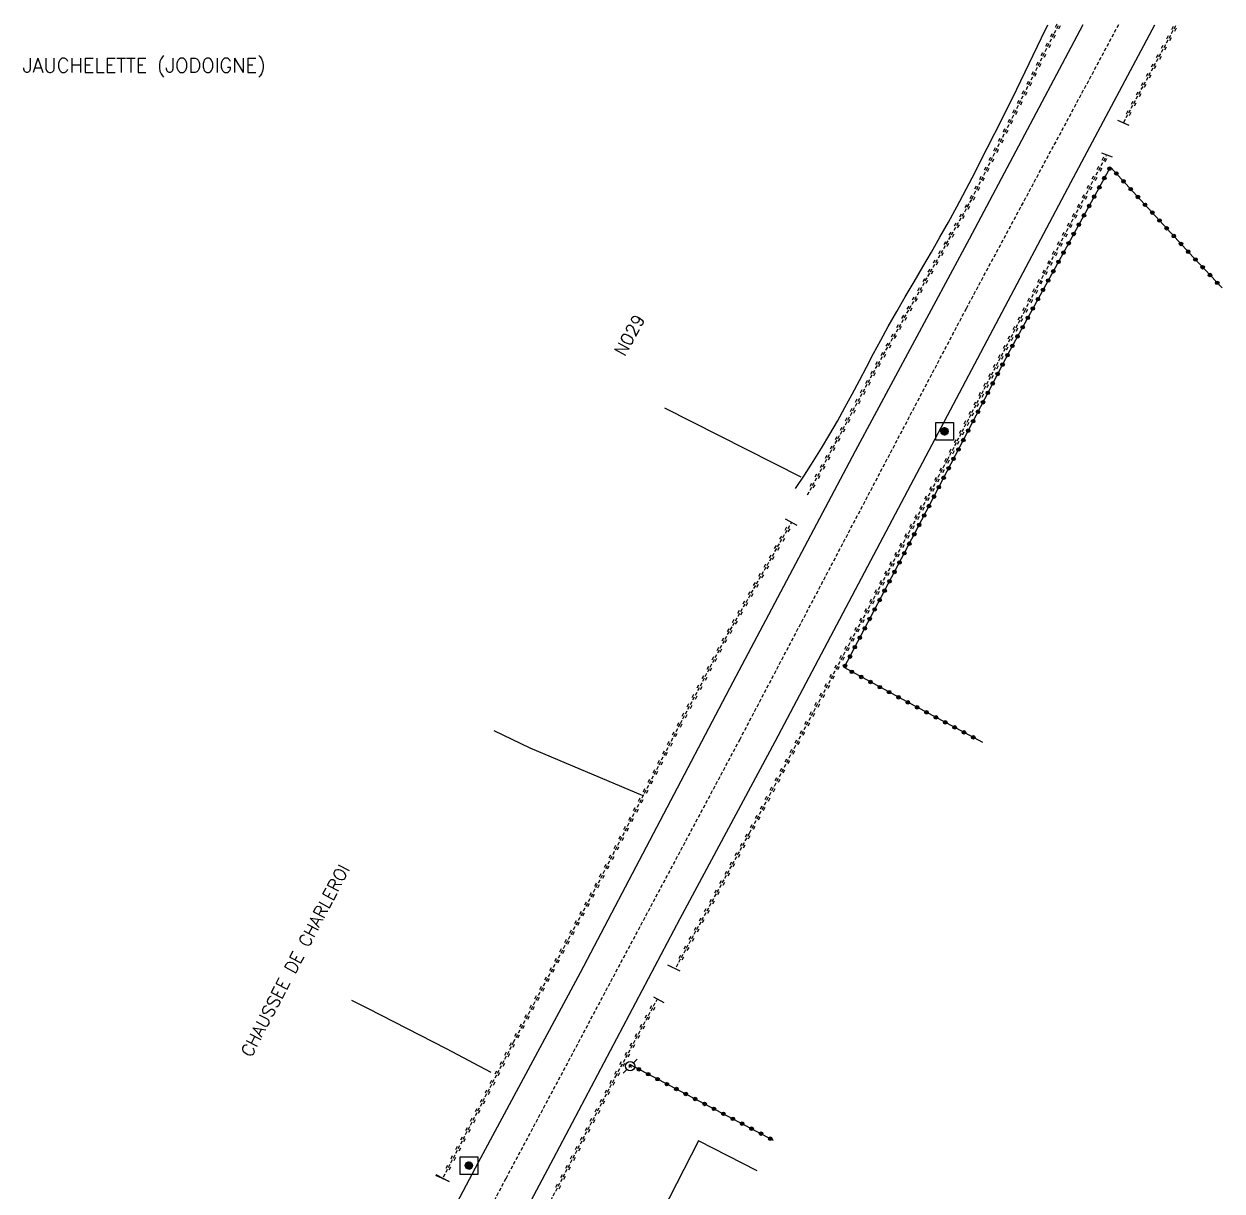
# Model space of a CAD drawing. Header units: millimetres. Extents: x 182998 to 184000, y 151998 to 153001.
# Drawn here: x 183006.9 to 183176.1, y 152835.4 to 153000.1 of the extents above; entities that cross this region are included whole.
import ezdxf
from ezdxf.enums import TextEntityAlignment as Align

# ---------------------------------------------------------------- set-up
doc = ezdxf.new("R2010")
doc.units = ezdxf.units.MM
doc.linetypes.add('DASHED', pattern=[0.75, 0.5, -0.25])
doc.layers.get('0').update_dxf_attribs({"linetype": 'CONTINUOUS'})
for name, color, linetype in [('W0001', 6, 'DASHED'), ('W0008', 7, 'CONTINUOUS'), ('W0101', 7, 'CONTINUOUS'), ('W0120', 7, 'CONTINUOUS'), ('W0220', 5, 'DASHED'), ('W0323', 7, 'CONTINUOUS'), ('W0330', 7, 'CONTINUOUS'), ('W0473', 7, 'CONTINUOUS'), ('W0800', 7, 'CONTINUOUS'), ('W0980', 7, 'CONTINUOUS'), ('W0989', 7, 'CONTINUOUS'), ('W0990', 7, 'CONTINUOUS')]:
    doc.layers.add(name, color=color, linetype=linetype)
doc.styles.get("Standard").update_dxf_attribs({"font": 'romans.shx', "width": 0.85})

# ---------------------------------------------------------------- blocks, each defined once
blk = doc.blocks.new('BOUNDARY')
for p, q in [((-5, 1), (-1, 5)), ((-5, 0), (0, 5)), ((-5, -1), (1, 5)), ((-4, 3), (-3, 4)), ((-4, -1), (1, 4)), ((-4, -2), (2, 4)), ((-4, -3), (3, 4)), ((-3, -3), (3, 3)), ((-3, -4), (4, 3)), ((-2, -4), (4, 2)), ((-1, -4), (4, 1)), ((-1, -5), (5, 1)), ((0, -5), (5, 0)), ((1, -5), (2, -4)), ((2, -4), (4, -2)), ((3, -4), (4, -3)), ((4, -2), (5, -1))]:
    blk.add_line(p, q)
blk.add_lwpolyline([(-12, 12), (12, 12), (12, -12), (-12, -12), (-12, 12)])
blk.add_circle((0, 0), 5)
blk = doc.blocks.new('T941')
at = {"color": 7, "linetype": 'Continuous', "xscale": 0.104167, "yscale": 0.104167}
blk.add_blockref('BOUNDARY', (0, 0), dxfattribs=at)
blk = doc.blocks.new('T473')
for p, q in [((-0.166667, 0.166667), (0.166667, -0.166667)), ((-0.166667, -0.166667), (0.166667, 0.166667)), ((0.500001, 0.500001), (1.000002, 1.000002)), ((-1.000002, -1.000002), (-0.500001, -0.500001))]:
    blk.add_line(p, q)
blk.add_ellipse((0, 0), major_axis=(0.471405, 0.471405), ratio=1, start_param=5.4977871438, end_param=11.780972451)
blk = doc.blocks.new('t323o')
at = {"color": 0, "linetype": 'Continuous'}
for radius in [0.25, 0.15]:
    blk.add_circle((0, 0), radius, dxfattribs=at)
blk = doc.blocks.new('t220o')
at = {"color": 0, "linetype": 'Continuous'}
for p, q in [((-0.25, 0.25), (0.25, 0.25)), ((-0.25, -0.25), (0.25, -0.25))]:
    blk.add_line(p, q, dxfattribs=at)

msp = doc.modelspace()

# ---------------------------------------------------------------- linework, layer by layer
at = {"layer": 'W0001'}
msp.add_lwpolyline([(183161.48, 153000), (183139.95, 152959.91), (183108, 152899.14), (183074.95, 152837.13), (183039.61, 152770.28), (183022.58, 152738.42)], dxfattribs=at)
at = {"layer": 'W0008'}
for points in [[(183156.46, 153000), (183155.19, 152997.58), (183140.4, 152969.76), (183124.29, 152939.81), (183107.03, 152907.2), (183085.45, 152866.22), (183071.08, 152839.45), (183049.18, 152798.1), (183034.76, 152771.07), (183023.37, 152749.36), (183017.92, 152739.3)], [(183030.4, 152743.36), (183044.74, 152770.39), (183051.08, 152782.36), (183068.26, 152814.68), (183081.69, 152840), (183099.58, 152873.88), (183112.98, 152898.85), (183129.98, 152930.99), (183143.79, 152957.02), (183154.74, 152977.73), (183166.59, 153000)]]:
    msp.add_lwpolyline(points, dxfattribs=at)
at = {"layer": 'W0101'}
for points in [[(183102.18, 152842.47), (183095.96, 152830.34), (183104.1, 152826.17)], [(183110.46, 152838.23), (183102.18, 152842.47)]]:
    msp.add_lwpolyline(points, dxfattribs=at)
at = {"layer": 'W0120'}
for points in [[(183161.35, 152986.55), (183162.92, 152985.81)], [(183160.61, 152981.29), (183159.13, 152981.86)], [(183114.4, 152930.25), (183116.05, 152929.36)], [(183099.58, 152866.45), (183097.87, 152867.3)], [(183095.82, 152862.82), (183097.27, 152862.03)], [(183065.08, 152837.74), (183066.95, 152836.74)], [(183066.95, 152836.74), (183065.08, 152837.61)]]:
    msp.add_lwpolyline(points, dxfattribs=at)
at = {"layer": 'W0220'}
for points in [[(183117.58, 152933.65), (183127.53, 152952.1), (183140.79, 152975.42), (183152.42, 152998.81), (183153.05, 153000)], [(183162.21, 152986.23), (183169.64, 153000)], [(183099.05, 152867.06), (183109.4, 152885.93), (183118.45, 152903.09), (183125.11, 152915.64), (183137.34, 152938.6), (183148.21, 152959.55), (183159.79, 152981.55)], [(183066.18, 152837.4), (183076.08, 152856.4), (183088.05, 152878.9), (183099.63, 152901.4), (183105.92, 152913.27), (183115.34, 152929.8)], [(183080.29, 152832.08), (183090.5, 152851.61), (183096.34, 152862.45)]]:
    msp.add_lwpolyline(points, dxfattribs=at)
at = {"layer": 'W0323'}
for points in [[(183142.32, 152898.72), (183132.14, 152904.14), (183122.74, 152909.28), (183133.71, 152930.12), (183146.16, 152954.07), (183160.35, 152979.92), (183172.06, 152967.15), (183176.1, 152962.86)], [(183092.42, 152853.29), (183111.14, 152843.43), (183112.74, 152842.56)]]:
    msp.add_lwpolyline(points, dxfattribs=at)
at = {"layer": 'W0330'}
for points in [[(183115.87, 152934.57), (183117.13, 152936.44), (183118.35, 152938.34), (183119.55, 152940.26), (183120.71, 152942.2), (183121.79, 152944.07), (183122.84, 152945.96), (183123.87, 152947.86), (183124.89, 152949.77), (183125.9, 152951.68), (183126.91, 152953.59), (183127.93, 152955.49), (183128.97, 152957.39), (183130.17, 152959.51), (183131.38, 152961.61), (183132.61, 152963.72), (183133.83, 152965.82), (183135.06, 152967.92), (183136.27, 152970.03), (183137.46, 152972.15), (183138.63, 152974.28), (183140.82, 152978.41), (183142.95, 152982.56), (183145.04, 152986.73), (183147.11, 152990.92), (183148.88, 152994.54), (183150.63, 152998.16), (183151.5, 153000)], [(183116.66, 152936.15), (183097.43, 152945.87)], [(183094.37, 152891.17), (183078.39, 152897.9), (183073.34, 152900.36)], [(183053.2, 152862.34), (183055.45, 152861.21), (183066.55, 152855.5), (183072.87, 152852.16)]]:
    msp.add_lwpolyline(points, dxfattribs=at)

# ---------------------------------------------------------------- block references
at = {"layer": 'W0220'}
for p, rotation in [((183152.24, 152998.44), 63.56694374970036), ((183152.93, 152999.77), 62.0886351224732), ((183169.33, 152999.44), 61.66870848621144), ((183151.57, 152997.1), 63.56694374970036), ((183167.91, 152996.8), 61.66870848621144), ((183168.62, 152998.12), 61.66870848621144), ((183150.9, 152995.75), 63.56694374970036), ((183167.2, 152995.48), 61.66870848621144), ((183150.23, 152994.41), 63.56694374970036), ((183166.48, 152994.16), 61.66870848621144), ((183148.9, 152991.72), 63.56694374970036), ((183149.57, 152993.07), 63.56694374970036), ((183165.77, 152992.83), 61.66870848621144), ((183148.23, 152990.38), 63.56694374970036), ((183164.35, 152990.19), 61.66870848621144), ((183165.06, 152991.51), 61.66870848621144), ((183147.56, 152989.04), 63.56694374970036), ((183163.64, 152988.87), 61.66870848621144), ((183146.89, 152987.69), 63.56694374970036), ((183162.93, 152987.55), 61.66870848621144), ((183145.56, 152985.01), 63.56694374970036), ((183146.23, 152986.35), 63.56694374970036), ((183144.89, 152983.66), 63.56694374970036), ((183144.22, 152982.32), 63.56694374970036), ((183143.56, 152980.98), 63.56694374970036), ((183159.51, 152981.01), 62.24441125864168), ((183142.22, 152978.29), 63.56694374970036), ((183142.89, 152979.63), 63.56694374970036), ((183158.11, 152978.36), 62.24441125864168), ((183158.81, 152979.68), 62.24441125864168), ((183141.55, 152976.95), 63.56694374970036), ((183157.41, 152977.03), 62.24441125864168), ((183140.89, 152975.6), 63.56694374970036), ((183156.72, 152975.7), 62.24441125864168), ((183140.15, 152974.3), 60.36962364166868), ((183155.32, 152973.05), 62.24441125864168), ((183156.02, 152974.37), 62.24441125864168), ((183138.67, 152971.69), 60.36962364166868), ((183139.41, 152972.99), 60.36962364166868), ((183154.62, 152971.72), 62.24441125864168), ((183137.93, 152970.38), 60.36962364166868), ((183153.92, 152970.39), 62.24441125864168), ((183137.19, 152969.08), 60.36962364166868), ((183153.22, 152969.07), 62.24441125864168), ((183135.7, 152966.47), 60.36962364166868), ((183136.45, 152967.78), 60.36962364166868), ((183151.83, 152966.41), 62.24441125864168), ((183152.52, 152967.74), 62.24441125864168), ((183134.96, 152965.17), 60.36962364166868), ((183151.13, 152965.08), 62.24441125864168), ((183134.22, 152963.86), 60.36962364166868), ((183150.43, 152963.76), 62.24441125864168), ((183132.74, 152961.26), 60.36962364166868), ((183133.48, 152962.56), 60.36962364166868), ((183149.73, 152962.43), 62.24441125864168), ((183132, 152959.95), 60.36962364166868), ((183148.33, 152959.77), 62.24441125864168), ((183149.03, 152961.1), 62.24441125864168), ((183131.25, 152958.65), 60.36962364166868), ((183147.64, 152958.44), 62.58067229957296), ((183130.51, 152957.35), 60.36962364166868), ((183146.95, 152957.11), 62.58067229957296), ((183129.03, 152954.74), 60.36962364166868), ((183129.77, 152956.04), 60.36962364166868), ((183145.57, 152954.45), 62.58067229957296), ((183146.26, 152955.78), 62.58067229957296), ((183128.29, 152953.43), 60.36962364166868), ((183144.88, 152953.12), 62.58067229957296), ((183127.55, 152952.13), 60.36962364166868), ((183144.19, 152951.78), 62.58067229957296), ((183126.12, 152949.49), 61.6680899591659), ((183126.83, 152950.81), 61.6680899591659), ((183143.5, 152950.45), 62.58067229957296), ((183125.41, 152948.17), 61.6680899591659), ((183142.12, 152947.79), 62.58067229957296), ((183142.81, 152949.12), 62.58067229957296), ((183124.7, 152946.85), 61.6680899591659), ((183141.42, 152946.46), 62.58067229957296), ((183123.99, 152945.53), 61.6680899591659), ((183140.73, 152945.13), 62.58067229957296), ((183122.56, 152942.89), 61.6680899591659), ((183123.27, 152944.21), 61.6680899591659), ((183140.04, 152943.8), 62.58067229957296), ((183121.85, 152941.57), 61.6680899591659), ((183138.66, 152941.13), 62.58067229957296), ((183139.35, 152942.46), 62.58067229957296), ((183121.14, 152940.25), 61.6680899591659), ((183137.97, 152939.8), 62.58067229957296), ((183119.72, 152937.61), 61.6680899591659), ((183120.43, 152938.93), 61.6680899591659), ((183137.28, 152938.47), 61.93387533315828), ((183119, 152936.29), 61.6680899591659), ((183136.57, 152937.15), 61.93387533315828), ((183118.29, 152934.97), 61.6680899591659), ((183135.16, 152934.5), 61.93387533315828), ((183135.87, 152935.82), 61.93387533315828), ((183134.46, 152933.18), 61.93387533315828), ((183133.75, 152931.85), 61.93387533315828), ((183132.34, 152929.21), 61.93387533315828), ((183133.04, 152930.53), 61.93387533315828), ((183114.02, 152927.47), 60.31705605894869), ((183114.76, 152928.78), 60.31705605894869), ((183131.63, 152927.88), 61.93387533315828), ((183113.27, 152926.17), 60.31705605894869), ((183130.93, 152926.56), 61.93387533315828), ((183112.53, 152924.87), 60.31705605894869), ((183130.22, 152925.23), 61.93387533315828), ((183111.79, 152923.56), 60.31705605894869), ((183128.81, 152922.59), 61.93387533315828), ((183129.52, 152923.91), 61.93387533315828), ((183110.3, 152920.96), 60.31705605894869), ((183111.04, 152922.26), 60.31705605894869), ((183128.1, 152921.26), 61.93387533315828), ((183109.56, 152919.66), 60.31705605894869), ((183127.4, 152919.94), 61.93387533315828), ((183108.82, 152918.35), 60.31705605894869), ((183125.99, 152917.29), 61.93387533315828), ((183126.69, 152918.62), 61.93387533315828), ((183107.33, 152915.75), 60.31705605894869), ((183108.07, 152917.05), 60.31705605894869), ((183125.28, 152915.97), 61.93387533315828), ((183106.59, 152914.44), 60.31705605894869), ((183124.58, 152914.64), 62.06155053334856), ((183105.85, 152913.14), 62.0823397187658), ((183123.87, 152913.32), 62.06155053334856), ((183104.44, 152910.49), 62.0823397187658), ((183105.15, 152911.81), 62.0823397187658), ((183122.47, 152910.67), 62.06155053334856), ((183123.17, 152911.99), 62.06155053334856), ((183103.74, 152909.16), 62.0823397187658), ((183121.77, 152909.34), 62.06155053334856), ((183103.04, 152907.84), 62.0823397187658), ((183121.06, 152908.02), 62.06155053334856), ((183102.34, 152906.51), 62.0823397187658), ((183120.36, 152906.69), 62.06155053334856), ((183100.93, 152903.86), 62.0823397187658), ((183101.63, 152905.18), 62.0823397187658), ((183118.96, 152904.04), 62.06155053334856), ((183119.66, 152905.37), 62.06155053334856), ((183100.23, 152902.53), 62.0823397187658), ((183118.25, 152902.72), 62.18649175226187), ((183099.53, 152901.21), 62.77170175731046), ((183117.55, 152901.39), 62.18649175226187), ((183098.84, 152899.87), 62.77170175731046), ((183116.15, 152898.74), 62.18649175226187), ((183116.85, 152900.06), 62.18649175226187), ((183097.47, 152897.21), 62.77170175731046), ((183098.16, 152898.54), 62.77170175731046), ((183115.45, 152897.41), 62.18649175226187), ((183096.79, 152895.87), 62.77170175731046), ((183114.75, 152896.08), 62.18649175226187), ((183096.1, 152894.54), 62.77170175731046), ((183114.05, 152894.76), 62.18649175226187), ((183094.73, 152891.87), 62.77170175731046), ((183095.41, 152893.2), 62.77170175731046), ((183112.65, 152892.1), 62.18649175226187), ((183113.35, 152893.43), 62.18649175226187), ((183094.04, 152890.54), 62.77170175731046), ((183111.95, 152890.78), 62.18649175226187), ((183093.35, 152889.2), 62.77170175731046), ((183111.25, 152889.45), 62.18649175226187), ((183092.67, 152887.87), 62.77170175731046), ((183109.85, 152886.8), 62.18649175226187), ((183110.55, 152888.12), 62.18649175226187), ((183091.29, 152885.2), 62.77170175731046), ((183091.98, 152886.54), 62.77170175731046), ((183109.15, 152885.47), 61.27504879702628), ((183090.61, 152883.87), 62.77170175731046), ((183108.43, 152884.16), 61.27504879702628), ((183089.92, 152882.53), 62.77170175731046), ((183107.71, 152882.84), 61.27504879702628), ((183089.24, 152881.2), 62.77170175731046), ((183106.26, 152880.21), 61.27504879702628), ((183106.98, 152881.53), 61.27504879702628), ((183087.86, 152878.54), 61.9826630375502), ((183088.55, 152879.87), 62.77170175731046), ((183105.54, 152878.9), 61.27504879702628), ((183087.15, 152877.21), 61.9826630375502), ((183104.82, 152877.58), 61.27504879702628), ((183086.45, 152875.89), 61.9826630375502), ((183103.38, 152874.95), 61.27504879702628), ((183104.1, 152876.27), 61.27504879702628), ((183085.74, 152874.56), 61.9826630375502), ((183102.66, 152873.64), 61.27504879702628), ((183084.34, 152871.91), 61.9826630375502), ((183085.04, 152873.24), 61.9826630375502), ((183101.94, 152872.32), 61.27504879702628), ((183083.63, 152870.59), 61.9826630375502), ((183101.22, 152871), 61.27504879702628), ((183082.93, 152869.27), 61.9826630375502), ((183099.78, 152868.37), 61.27504879702628), ((183100.5, 152869.69), 61.27504879702628), ((183081.52, 152866.62), 61.9826630375502), ((183082.22, 152867.94), 61.9826630375502), ((183080.81, 152865.29), 61.9826630375502), ((183080.11, 152863.97), 61.9826630375502), ((183079.4, 152862.64), 61.9826630375502), ((183077.99, 152860), 61.9826630375502), ((183078.7, 152861.32), 61.9826630375502), ((183094.99, 152859.94), 61.68561290954402), ((183095.7, 152861.26), 61.68561290954402), ((183077.29, 152858.67), 61.9826630375502), ((183094.28, 152858.62), 61.68561290954402), ((183076.58, 152857.35), 61.9826630375502), ((183093.57, 152857.3), 61.68561290954402), ((183075.19, 152854.69), 62.49355140463524), ((183075.88, 152856.02), 62.49355140463524), ((183092.14, 152854.66), 61.68561290954402), ((183092.86, 152855.98), 61.68561290954402), ((183074.5, 152853.36), 62.49355140463524), ((183091.43, 152853.34), 61.68561290954402), ((183073.8, 152852.03), 62.49355140463524), ((183090.72, 152852.02), 61.68561290954402), ((183073.11, 152850.7), 62.49355140463524), ((183090.02, 152850.69), 62.39738638052815), ((183071.73, 152848.04), 62.49355140463524), ((183072.42, 152849.37), 62.49355140463524), ((183088.63, 152848.03), 62.39738638052815), ((183089.33, 152849.36), 62.39738638052815), ((183071.03, 152846.71), 62.49355140463524), ((183087.94, 152846.7), 62.39738638052815), ((183070.34, 152845.38), 62.49355140463524), ((183087.24, 152845.37), 62.39738638052815), ((183069.65, 152844.05), 62.49355140463524), ((183086.55, 152844.04), 62.39738638052815), ((183068.26, 152841.39), 62.49355140463524), ((183068.96, 152842.72), 62.49355140463524), ((183085.16, 152841.39), 62.39738638052815), ((183085.85, 152842.71), 62.39738638052815), ((183067.57, 152840.06), 62.49355140463524), ((183084.46, 152840.06), 62.39738638052815), ((183066.88, 152838.73), 62.49355140463524), ((183083.77, 152838.73), 62.39738638052815), ((183082.38, 152836.07), 62.39738638052815), ((183083.07, 152837.4), 62.39738638052815)]:
    msp.add_blockref('t220o', p, dxfattribs=dict(at, rotation=rotation))
at = {"layer": 'W0323'}
for p, rotation in [((183159.49, 152978.36), 61.24145646275692), ((183160.21, 152979.68), 61.24145646275692), ((183161.18, 152979.01), 312.5401369395852), ((183158.77, 152977.05), 61.24145646275692), ((183162.19, 152977.91), 312.5401369395852), ((183163.2, 152976.8), 312.5401369395852), ((183158.05, 152975.73), 61.24145646275692), ((183164.22, 152975.7), 312.5401369395852), ((183156.61, 152973.1), 61.24145646275692), ((183157.33, 152974.42), 61.24145646275692), ((183165.23, 152974.59), 312.5401369395852), ((183166.25, 152973.49), 312.5401369395852), ((183155.88, 152971.79), 61.24145646275692), ((183167.26, 152972.38), 312.5401369395852), ((183155.16, 152970.47), 61.24145646275692), ((183168.27, 152971.28), 312.5401369395852), ((183169.29, 152970.17), 312.5401369395852), ((183154.44, 152969.16), 61.24145646275692), ((183170.3, 152969.06), 312.5401369395852), ((183171.32, 152967.96), 312.5401369395852), ((183153, 152966.53), 61.24145646275692), ((183153.72, 152967.84), 61.24145646275692), ((183172.34, 152966.86), 313.2747223435568), ((183152.28, 152965.21), 61.24145646275692), ((183173.36, 152965.77), 313.2747223435568), ((183174.39, 152964.67), 313.2747223435568), ((183151.55, 152963.9), 61.24145646275692), ((183175.42, 152963.58), 313.2747223435568), ((183150.11, 152961.27), 61.24145646275692), ((183150.83, 152962.58), 61.24145646275692), ((183149.39, 152959.95), 61.24145646275692), ((183148.67, 152958.64), 61.24145646275692), ((183147.95, 152957.32), 61.24145646275692), ((183146.5, 152954.69), 61.24145646275692), ((183147.22, 152956.01), 61.24145646275692), ((183145.8, 152953.37), 62.53843559430833), ((183145.11, 152952.04), 62.53843559430833), ((183143.72, 152949.38), 62.53843559430833), ((183144.41, 152950.71), 62.53843559430833), ((183143.03, 152948.05), 62.53843559430833), ((183142.34, 152946.72), 62.53843559430833), ((183141.65, 152945.38), 62.53843559430833), ((183140.26, 152942.72), 62.53843559430833), ((183140.95, 152944.05), 62.53843559430833), ((183139.57, 152941.39), 62.53843559430833), ((183138.88, 152940.06), 62.53843559430833), ((183138.19, 152938.73), 62.53843559430833), ((183136.8, 152936.07), 62.53843559430833), ((183137.5, 152937.4), 62.53843559430833), ((183136.11, 152934.74), 62.53843559430833), ((183135.42, 152933.41), 62.53843559430833), ((183134.73, 152932.07), 62.53843559430833), ((183133.34, 152929.41), 62.23546664096201), ((183134.04, 152930.74), 62.53843559430833), ((183132.64, 152928.09), 62.23546664096201), ((183131.94, 152926.76), 62.23546664096201), ((183130.55, 152924.11), 62.23546664096201), ((183131.25, 152925.43), 62.23546664096201), ((183129.85, 152922.78), 62.23546664096201), ((183129.15, 152921.45), 62.23546664096201), ((183128.45, 152920.12), 62.23546664096201), ((183127.05, 152917.47), 62.23546664096201), ((183127.75, 152918.8), 62.23546664096201), ((183126.35, 152916.14), 62.23546664096201), ((183125.66, 152914.81), 62.23546664096201), ((183124.26, 152912.16), 62.23546664096201), ((183124.96, 152913.49), 62.23546664096201), ((183123.56, 152910.83), 62.23546664096201), ((183122.86, 152909.5), 62.23546664096201), ((183123.83, 152908.68), 151.3587648568147), ((183125.14, 152907.96), 151.3587648568147), ((183126.46, 152907.24), 151.3587648568147), ((183127.78, 152906.52), 151.3587648568147), ((183129.09, 152905.8), 151.3587648568147), ((183130.41, 152905.09), 151.3587648568147), ((183131.73, 152904.37), 151.3587648568147), ((183133.05, 152903.66), 151.9725156391201), ((183134.37, 152902.95), 151.9725156391201), ((183135.7, 152902.25), 151.9725156391201), ((183137.02, 152901.54), 151.9725156391201), ((183138.35, 152900.84), 151.9725156391201), ((183139.67, 152900.13), 151.9725156391201), ((183140.99, 152899.43), 151.9725156391201), ((183093.75, 152852.59), 332.1946158587602), ((183095.08, 152851.89), 332.1946158587602), ((183096.4, 152851.19), 332.1946158587602), ((183097.73, 152850.49), 332.1946158587602), ((183099.06, 152849.8), 332.1946158587602), ((183100.38, 152849.1), 332.1946158587602), ((183101.71, 152848.4), 332.1946158587602), ((183103.04, 152847.7), 332.1946158587602), ((183104.36, 152847), 332.1946158587602), ((183105.69, 152846.3), 332.1946158587602), ((183107.02, 152845.6), 332.1946158587602), ((183108.34, 152844.9), 332.1946158587602), ((183109.67, 152844.2), 332.1946158587602), ((183111, 152843.5), 332.1946158587602), ((183112.32, 152842.79), 331.7668065504733)]:
    msp.add_blockref('t323o', p, dxfattribs=dict(at, rotation=rotation))
at = {"layer": 'W0473'}
msp.add_blockref('T473', (183092.53, 152853.03), dxfattribs=at)
at = {"layer": 'W0800'}
for p in [(183136.92, 152942.62), (183069.76, 152839)]:
    msp.add_blockref('T941', p, dxfattribs=at)

# ---------------------------------------------------------------- texts
at = {"layer": 'W0980'}
msp.add_text('JAUCHELETTE (JODOIGNE)', height=2, dxfattribs=at).set_placement((183023.91, 152994.13), align=Align.MIDDLE)
at = {"layer": 'W0989'}
msp.add_text('CHAUSSEE DE CHARLEROI  ', height=1.75, rotation=62.3961, dxfattribs=at).set_placement((183045.78, 152869.01), align=Align.MIDDLE_CENTER)
at = {"layer": 'W0990'}
msp.add_text('N029  ', height=1.75, rotation=60.9939, dxfattribs=at).set_placement((183093.02, 152957.26), align=Align.MIDDLE_CENTER)

doc.saveas('drawing.dxf')
